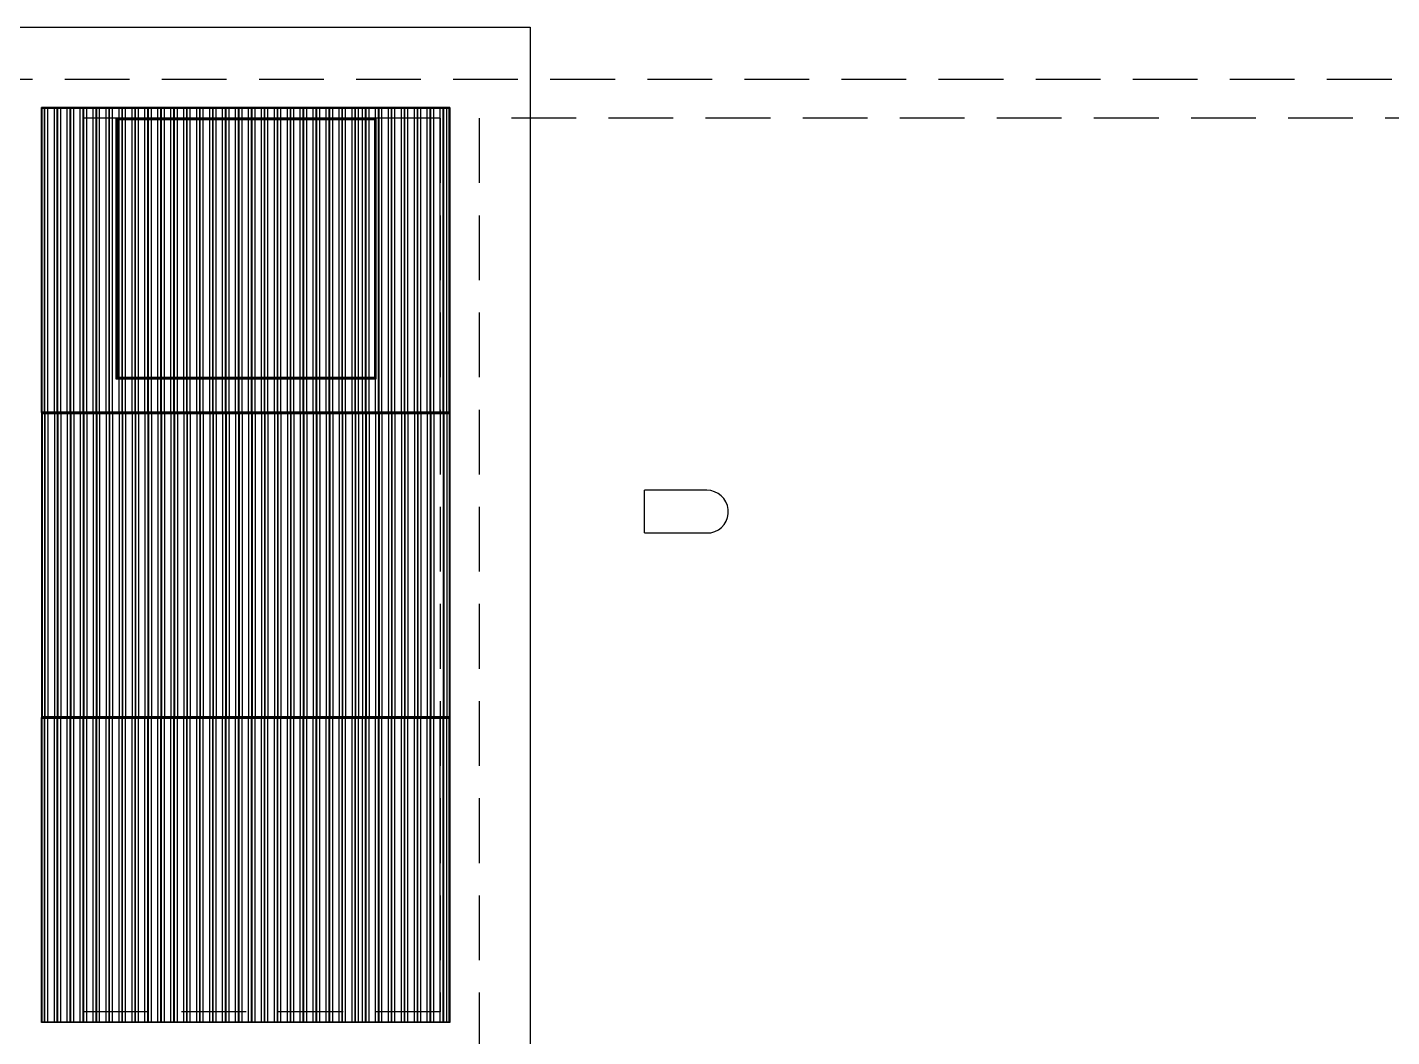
# Model space of a CAD drawing. Header units: millimetres. Extents: x 2128 to 2646, y 1972 to 2207.
# Drawn here: x 2370.57 to 2375.84, y 1994.22 to 1998.12 of the extents above; entities that cross this region are included whole.
import ezdxf

# ---------------------------------------------------------------- set-up
doc = ezdxf.new("R2010")
doc.units = ezdxf.units.MM
doc.linetypes.add('HIDDEN', pattern=[0.375, 0.25, -0.125])
for name, color, linetype in [('AR-ESTC', 3, 'Continuous'), ('AR-PROJ', 1, 'HIDDEN'), ('DT-ESQ-CHAPA DOBRADA-V', 1, 'Continuous'), ('DT-ESQ-PERFIL T-V', 1, 'Continuous'), ('insercao', 4, 'Continuous'), ('PONTOS', 2, 'Continuous')]:
    doc.layers.add(name, color=color, linetype=linetype)

# ---------------------------------------------------------------- blocks, each defined once
blk = doc.blocks.new('grelha com escotilha')
at = {"layer": 'AR-ESTC'}
for p, q in [((0, 3.532), (-1.5775, 3.532)), ((0, 3.532), (0, 0)), ((0, 0), (-1.5775, 0))]:
    blk.add_line(p, q, dxfattribs=at)
at = {"layer": 'DT-ESQ-CHAPA DOBRADA-V'}
for p, q in [((-1.5775, 2.3547), (-1.5775, 3.532)), ((0, 3.532), (-1.5775, 3.532)), ((0, 2.3547), (0, 3.532)), ((-1.5745, 2.3577), (-1.5745, 3.529)), ((-0.003, 3.529), (-1.5745, 3.529)), ((-0.2845, 3.491), (-1.2905, 3.491)), ((-1.2905, 3.491), (-1.2905, 2.485)), ((-0.2875, 3.488), (-1.2875, 3.488)), ((-1.2875, 3.488), (-1.2875, 2.488)), ((-0.2905, 3.485), (-1.2845, 3.485)), ((-1.2845, 3.485), (-1.2845, 2.491)), ((-0.2905, 2.491), (-0.2905, 3.485)), ((-0.2875, 2.488), (-0.2875, 3.488)), ((-0.2845, 2.485), (-0.2845, 3.491)), ((-0.003, 2.3577), (-0.003, 3.529)), ((-1.2905, 2.485), (-0.2845, 2.485)), ((-1.2875, 2.488), (-0.2875, 2.488)), ((-1.2845, 2.491), (-0.2905, 2.491)), ((0, 2.3547), (-1.5775, 2.3547)), ((-1.5775, 2.3547), (-1.5775, 1.1773)), ((0, 2.3547), (-1.5775, 2.3547)), ((-1.5745, 2.3577), (-0.003, 2.3577)), ((-1.5745, 2.3517), (-1.5745, 1.1803)), ((-1.5745, 2.3517), (-0.003, 2.3517)), ((-0.003, 2.3517), (-0.003, 1.1803)), ((0, 2.3547), (0, 1.1773)), ((-1.5775, 0), (-1.5775, 1.1773)), ((0, 1.1773), (-1.5775, 1.1773)), ((0, 1.1773), (-1.5775, 1.1773)), ((-0.003, 1.1803), (-1.5745, 1.1803)), ((-1.5745, 0.003), (-1.5745, 1.1743)), ((-0.003, 1.1743), (-1.5745, 1.1743)), ((-0.003, 0.003), (-0.003, 1.1743)), ((0, 0), (0, 1.1773)), ((0, 0), (-1.5775, 0)), ((-1.5745, 0.003), (-0.003, 0.003))]:
    blk.add_line(p, q, dxfattribs=at)
at = {"layer": 'DT-ESQ-PERFIL T-V'}
for p, q in [((-1.5665, 2.3577), (-1.5665, 3.529)), ((-1.5645, 2.3577), (-1.5645, 3.529)), ((-1.553, 2.3577), (-1.553, 3.529)), ((-1.528, 2.3577), (-1.528, 3.529)), ((-1.5165, 2.3577), (-1.5165, 3.529)), ((-1.5145, 2.3577), (-1.5145, 3.529)), ((-1.503, 2.3577), (-1.503, 3.529)), ((-1.478, 2.3577), (-1.478, 3.529)), ((-1.4665, 2.3577), (-1.4665, 3.529)), ((-1.4645, 2.3577), (-1.4645, 3.529)), ((-1.453, 2.3577), (-1.453, 3.529)), ((-1.428, 2.3577), (-1.428, 3.529)), ((-1.4165, 2.3577), (-1.4165, 3.529)), ((-1.4145, 2.3577), (-1.4145, 3.529)), ((-1.403, 2.3577), (-1.403, 3.529)), ((-1.378, 2.3577), (-1.378, 3.529)), ((-1.3665, 2.3577), (-1.3665, 3.529)), ((-1.3645, 2.3577), (-1.3645, 3.529)), ((-1.353, 2.3577), (-1.353, 3.529)), ((-1.328, 2.3577), (-1.328, 3.529)), ((-1.3165, 2.3577), (-1.3165, 3.529)), ((-1.3145, 2.3577), (-1.3145, 3.529)), ((-1.303, 2.3577), (-1.303, 3.529)), ((-1.278, 3.491), (-1.278, 3.529)), ((-1.278, 2.491), (-1.278, 3.485)), ((-1.2665, 3.491), (-1.2665, 3.529)), ((-1.2665, 2.491), (-1.2665, 3.485)), ((-1.2645, 3.491), (-1.2645, 3.529)), ((-1.2645, 2.491), (-1.2645, 3.485)), ((-1.253, 3.491), (-1.253, 3.529)), ((-1.253, 2.491), (-1.253, 3.485)), ((-1.228, 3.491), (-1.228, 3.529)), ((-1.228, 2.491), (-1.228, 3.485)), ((-1.2165, 3.491), (-1.2165, 3.529)), ((-1.2165, 2.491), (-1.2165, 3.485)), ((-1.2145, 3.491), (-1.2145, 3.529)), ((-1.2145, 2.491), (-1.2145, 3.485)), ((-1.203, 3.491), (-1.203, 3.529)), ((-1.203, 2.491), (-1.203, 3.485)), ((-1.178, 3.491), (-1.178, 3.529)), ((-1.178, 2.491), (-1.178, 3.485)), ((-1.1665, 3.491), (-1.1665, 3.529)), ((-1.1665, 2.491), (-1.1665, 3.485)), ((-1.1645, 3.491), (-1.1645, 3.529)), ((-1.1645, 2.491), (-1.1645, 3.485)), ((-1.153, 3.491), (-1.153, 3.529)), ((-1.153, 2.491), (-1.153, 3.485)), ((-1.128, 3.491), (-1.128, 3.529)), ((-1.128, 2.491), (-1.128, 3.485)), ((-1.1165, 3.491), (-1.1165, 3.529)), ((-1.1165, 2.491), (-1.1165, 3.485)), ((-1.1145, 3.491), (-1.1145, 3.529)), ((-1.1145, 2.491), (-1.1145, 3.485)), ((-1.103, 3.491), (-1.103, 3.529)), ((-1.103, 2.491), (-1.103, 3.485)), ((-1.078, 3.491), (-1.078, 3.529)), ((-1.078, 2.491), (-1.078, 3.485)), ((-1.0665, 3.491), (-1.0665, 3.529)), ((-1.0665, 2.491), (-1.0665, 3.485)), ((-1.0645, 3.491), (-1.0645, 3.529)), ((-1.0645, 2.491), (-1.0645, 3.485)), ((-1.053, 3.491), (-1.053, 3.529)), ((-1.053, 2.491), (-1.053, 3.485)), ((-1.028, 3.491), (-1.028, 3.529)), ((-1.028, 2.491), (-1.028, 3.485)), ((-1.0165, 3.491), (-1.0165, 3.529)), ((-1.0165, 2.491), (-1.0165, 3.485)), ((-1.0145, 3.491), (-1.0145, 3.529)), ((-1.0145, 2.491), (-1.0145, 3.485)), ((-1.003, 3.491), (-1.003, 3.529)), ((-1.003, 2.491), (-1.003, 3.485)), ((-0.978, 3.491), (-0.978, 3.529)), ((-0.978, 2.491), (-0.978, 3.485)), ((-0.9665, 3.491), (-0.9665, 3.529)), ((-0.9665, 2.491), (-0.9665, 3.485)), ((-0.9645, 3.491), (-0.9645, 3.529)), ((-0.9645, 2.491), (-0.9645, 3.485)), ((-0.953, 3.491), (-0.953, 3.529)), ((-0.953, 2.491), (-0.953, 3.485)), ((-0.928, 3.491), (-0.928, 3.529)), ((-0.928, 2.491), (-0.928, 3.485)), ((-0.9165, 3.491), (-0.9165, 3.529)), ((-0.9165, 2.491), (-0.9165, 3.485)), ((-0.9145, 3.491), (-0.9145, 3.529)), ((-0.9145, 2.491), (-0.9145, 3.485)), ((-0.903, 3.491), (-0.903, 3.529)), ((-0.903, 2.491), (-0.903, 3.485)), ((-0.878, 3.491), (-0.878, 3.529)), ((-0.878, 2.491), (-0.878, 3.485)), ((-0.8665, 3.491), (-0.8665, 3.529)), ((-0.8665, 2.491), (-0.8665, 3.485)), ((-0.8645, 3.491), (-0.8645, 3.529)), ((-0.8645, 2.491), (-0.8645, 3.485)), ((-0.853, 3.491), (-0.853, 3.529)), ((-0.853, 2.491), (-0.853, 3.485)), ((-0.828, 3.491), (-0.828, 3.529)), ((-0.828, 2.491), (-0.828, 3.485)), ((-0.8165, 3.491), (-0.8165, 3.529)), ((-0.8165, 2.491), (-0.8165, 3.485)), ((-0.8145, 3.491), (-0.8145, 3.529)), ((-0.8145, 2.491), (-0.8145, 3.485)), ((-0.803, 3.491), (-0.803, 3.529)), ((-0.803, 2.491), (-0.803, 3.485)), ((-0.778, 3.491), (-0.778, 3.529)), ((-0.778, 2.491), (-0.778, 3.485)), ((-0.7665, 3.491), (-0.7665, 3.529)), ((-0.7665, 2.491), (-0.7665, 3.485)), ((-0.7645, 3.491), (-0.7645, 3.529)), ((-0.7645, 2.491), (-0.7645, 3.485)), ((-0.753, 3.491), (-0.753, 3.529)), ((-0.753, 2.491), (-0.753, 3.485)), ((-0.728, 3.491), (-0.728, 3.529)), ((-0.728, 2.491), (-0.728, 3.485)), ((-0.7165, 3.491), (-0.7165, 3.529)), ((-0.7165, 2.491), (-0.7165, 3.485)), ((-0.7145, 3.491), (-0.7145, 3.529)), ((-0.7145, 2.491), (-0.7145, 3.485)), ((-0.703, 3.491), (-0.703, 3.529)), ((-0.703, 2.491), (-0.703, 3.485)), ((-0.678, 3.491), (-0.678, 3.529)), ((-0.678, 2.491), (-0.678, 3.485)), ((-0.6665, 3.491), (-0.6665, 3.529)), ((-0.6665, 2.491), (-0.6665, 3.485)), ((-0.6645, 3.491), (-0.6645, 3.529)), ((-0.6645, 2.491), (-0.6645, 3.485)), ((-0.653, 3.491), (-0.653, 3.529)), ((-0.653, 2.491), (-0.653, 3.485)), ((-0.628, 3.491), (-0.628, 3.529)), ((-0.628, 2.491), (-0.628, 3.485)), ((-0.6165, 3.491), (-0.6165, 3.529)), ((-0.6165, 2.491), (-0.6165, 3.485)), ((-0.6145, 3.491), (-0.6145, 3.529)), ((-0.6145, 2.491), (-0.6145, 3.485)), ((-0.603, 3.491), (-0.603, 3.529)), ((-0.603, 2.491), (-0.603, 3.485)), ((-0.578, 3.491), (-0.578, 3.529)), ((-0.578, 2.491), (-0.578, 3.485)), ((-0.5665, 3.491), (-0.5665, 3.529)), ((-0.5665, 2.491), (-0.5665, 3.485)), ((-0.5645, 3.491), (-0.5645, 3.529)), ((-0.5645, 2.491), (-0.5645, 3.485)), ((-0.553, 3.491), (-0.553, 3.529)), ((-0.553, 2.491), (-0.553, 3.485)), ((-0.528, 3.491), (-0.528, 3.529)), ((-0.528, 2.491), (-0.528, 3.485)), ((-0.5165, 3.491), (-0.5165, 3.529)), ((-0.5165, 2.491), (-0.5165, 3.485)), ((-0.5145, 3.491), (-0.5145, 3.529)), ((-0.5145, 2.491), (-0.5145, 3.485)), ((-0.503, 3.491), (-0.503, 3.529)), ((-0.503, 2.491), (-0.503, 3.485)), ((-0.478, 3.491), (-0.478, 3.529)), ((-0.478, 2.491), (-0.478, 3.485)), ((-0.4665, 3.491), (-0.4665, 3.529)), ((-0.4665, 2.491), (-0.4665, 3.485)), ((-0.4645, 3.491), (-0.4645, 3.529)), ((-0.4645, 2.491), (-0.4645, 3.485)), ((-0.453, 3.491), (-0.453, 3.529)), ((-0.453, 2.491), (-0.453, 3.485)), ((-0.428, 3.491), (-0.428, 3.529)), ((-0.428, 2.491), (-0.428, 3.485)), ((-0.4165, 3.491), (-0.4165, 3.529)), ((-0.4165, 2.491), (-0.4165, 3.485)), ((-0.4145, 3.491), (-0.4145, 3.529)), ((-0.4145, 2.491), (-0.4145, 3.485)), ((-0.403, 3.491), (-0.403, 3.529)), ((-0.403, 2.491), (-0.403, 3.485)), ((-0.378, 3.491), (-0.378, 3.529)), ((-0.378, 2.491), (-0.378, 3.485)), ((-0.3665, 3.491), (-0.3665, 3.529)), ((-0.3665, 2.491), (-0.3665, 3.485)), ((-0.3645, 3.491), (-0.3645, 3.529)), ((-0.3645, 2.491), (-0.3645, 3.485)), ((-0.353, 3.491), (-0.353, 3.529)), ((-0.353, 2.491), (-0.353, 3.485)), ((-0.3375, 3.491), (-0.3375, 3.529)), ((-0.3375, 2.491), (-0.3375, 3.485)), ((-0.326, 3.491), (-0.326, 3.529)), ((-0.326, 2.491), (-0.326, 3.485)), ((-0.324, 3.491), (-0.324, 3.529)), ((-0.324, 2.491), (-0.324, 3.485)), ((-0.3125, 3.491), (-0.3125, 3.529)), ((-0.3125, 2.491), (-0.3125, 3.485)), ((-0.2875, 3.491), (-0.2875, 3.529)), ((-0.2875, 2.488), (-0.2875, 3.488)), ((-0.276, 2.3577), (-0.276, 3.529)), ((-0.274, 2.3577), (-0.274, 3.529)), ((-0.2625, 2.3577), (-0.2625, 3.529)), ((-0.2375, 2.3577), (-0.2375, 3.529)), ((-0.226, 2.3577), (-0.226, 3.529)), ((-0.224, 2.3577), (-0.224, 3.529)), ((-0.2125, 2.3577), (-0.2125, 3.529)), ((-0.1875, 2.3577), (-0.1875, 3.529)), ((-0.176, 2.3577), (-0.176, 3.529)), ((-0.174, 2.3577), (-0.174, 3.529)), ((-0.1625, 2.3577), (-0.1625, 3.529)), ((-0.1375, 2.3577), (-0.1375, 3.529)), ((-0.126, 2.3577), (-0.126, 3.529)), ((-0.124, 2.3577), (-0.124, 3.529)), ((-0.1125, 2.3577), (-0.1125, 3.529)), ((-0.0875, 2.3577), (-0.0875, 3.529)), ((-0.076, 2.3577), (-0.076, 3.529)), ((-0.074, 2.3577), (-0.074, 3.529)), ((-0.0625, 2.3577), (-0.0625, 3.529)), ((-0.0375, 2.3577), (-0.0375, 3.529)), ((-0.026, 2.3577), (-0.026, 3.529)), ((-0.024, 2.3577), (-0.024, 3.529)), ((-0.0125, 2.3577), (-0.0125, 3.529)), ((-1.278, 2.3577), (-1.278, 2.485)), ((-1.2665, 2.3577), (-1.2665, 2.485)), ((-1.2645, 2.3577), (-1.2645, 2.485)), ((-1.253, 2.3577), (-1.253, 2.485)), ((-1.228, 2.3577), (-1.228, 2.485)), ((-1.2165, 2.3577), (-1.2165, 2.485)), ((-1.2145, 2.3577), (-1.2145, 2.485)), ((-1.203, 2.3577), (-1.203, 2.485)), ((-1.178, 2.3577), (-1.178, 2.485)), ((-1.1665, 2.3577), (-1.1665, 2.485)), ((-1.1645, 2.3577), (-1.1645, 2.485)), ((-1.153, 2.3577), (-1.153, 2.485)), ((-1.128, 2.3577), (-1.128, 2.485)), ((-1.1165, 2.3577), (-1.1165, 2.485)), ((-1.1145, 2.3577), (-1.1145, 2.485)), ((-1.103, 2.3577), (-1.103, 2.485)), ((-1.078, 2.3577), (-1.078, 2.485)), ((-1.0665, 2.3577), (-1.0665, 2.485)), ((-1.0645, 2.3577), (-1.0645, 2.485)), ((-1.053, 2.3577), (-1.053, 2.485)), ((-1.028, 2.3577), (-1.028, 2.485)), ((-1.0165, 2.3577), (-1.0165, 2.485)), ((-1.0145, 2.3577), (-1.0145, 2.485)), ((-1.003, 2.3577), (-1.003, 2.485)), ((-0.978, 2.3577), (-0.978, 2.485)), ((-0.9665, 2.3577), (-0.9665, 2.485)), ((-0.9645, 2.3577), (-0.9645, 2.485)), ((-0.953, 2.3577), (-0.953, 2.485)), ((-0.928, 2.3577), (-0.928, 2.485)), ((-0.9165, 2.3577), (-0.9165, 2.485)), ((-0.9145, 2.3577), (-0.9145, 2.485)), ((-0.903, 2.3577), (-0.903, 2.485)), ((-0.878, 2.3577), (-0.878, 2.485)), ((-0.8665, 2.3577), (-0.8665, 2.485)), ((-0.8645, 2.3577), (-0.8645, 2.485)), ((-0.853, 2.3577), (-0.853, 2.485)), ((-0.828, 2.3577), (-0.828, 2.485)), ((-0.8165, 2.3577), (-0.8165, 2.485)), ((-0.8145, 2.3577), (-0.8145, 2.485)), ((-0.803, 2.3577), (-0.803, 2.485)), ((-0.778, 2.3577), (-0.778, 2.485)), ((-0.7665, 2.3577), (-0.7665, 2.485)), ((-0.7645, 2.3577), (-0.7645, 2.485)), ((-0.753, 2.3577), (-0.753, 2.485)), ((-0.728, 2.3577), (-0.728, 2.485)), ((-0.7165, 2.3577), (-0.7165, 2.485)), ((-0.7145, 2.3577), (-0.7145, 2.485)), ((-0.703, 2.3577), (-0.703, 2.485)), ((-0.678, 2.3577), (-0.678, 2.485)), ((-0.6665, 2.3577), (-0.6665, 2.485)), ((-0.6645, 2.3577), (-0.6645, 2.485)), ((-0.653, 2.3577), (-0.653, 2.485)), ((-0.628, 2.3577), (-0.628, 2.485)), ((-0.6165, 2.3577), (-0.6165, 2.485)), ((-0.6145, 2.3577), (-0.6145, 2.485)), ((-0.603, 2.3577), (-0.603, 2.485)), ((-0.578, 2.3577), (-0.578, 2.485)), ((-0.5665, 2.3577), (-0.5665, 2.485)), ((-0.5645, 2.3577), (-0.5645, 2.485)), ((-0.553, 2.3577), (-0.553, 2.485)), ((-0.528, 2.3577), (-0.528, 2.485)), ((-0.5165, 2.3577), (-0.5165, 2.485)), ((-0.5145, 2.3577), (-0.5145, 2.485)), ((-0.503, 2.3577), (-0.503, 2.485)), ((-0.478, 2.3577), (-0.478, 2.485)), ((-0.4665, 2.3577), (-0.4665, 2.485)), ((-0.4645, 2.3577), (-0.4645, 2.485)), ((-0.453, 2.3577), (-0.453, 2.485)), ((-0.428, 2.3577), (-0.428, 2.485)), ((-0.4165, 2.3577), (-0.4165, 2.485)), ((-0.4145, 2.3577), (-0.4145, 2.485)), ((-0.403, 2.3577), (-0.403, 2.485)), ((-0.378, 2.3577), (-0.378, 2.485)), ((-0.3665, 2.3577), (-0.3665, 2.485)), ((-0.3645, 2.3577), (-0.3645, 2.485)), ((-0.353, 2.3577), (-0.353, 2.485)), ((-0.3375, 2.3577), (-0.3375, 2.485)), ((-0.326, 2.3577), (-0.326, 2.485)), ((-0.324, 2.3577), (-0.324, 2.485)), ((-0.3125, 2.3577), (-0.3125, 2.485)), ((-0.2875, 2.3577), (-0.2875, 2.485)), ((-1.5665, 2.3517), (-1.5665, 1.1803)), ((-1.5645, 2.3517), (-1.5645, 1.1803)), ((-1.553, 2.3517), (-1.553, 1.1803)), ((-1.528, 2.3517), (-1.528, 1.1803)), ((-1.5165, 2.3517), (-1.5165, 1.1803)), ((-1.5145, 2.3517), (-1.5145, 1.1803)), ((-1.503, 2.3517), (-1.503, 1.1803)), ((-1.478, 2.3517), (-1.478, 1.1803)), ((-1.4665, 2.3517), (-1.4665, 1.1803)), ((-1.4645, 2.3517), (-1.4645, 1.1803)), ((-1.453, 2.3517), (-1.453, 1.1803)), ((-1.428, 2.3517), (-1.428, 1.1803)), ((-1.4165, 2.3517), (-1.4165, 1.1803)), ((-1.4145, 2.3517), (-1.4145, 1.1803)), ((-1.403, 2.3517), (-1.403, 1.1803)), ((-1.378, 2.3517), (-1.378, 1.1803)), ((-1.3665, 2.3517), (-1.3665, 1.1803)), ((-1.3645, 2.3517), (-1.3645, 1.1803)), ((-1.353, 2.3517), (-1.353, 1.1803)), ((-1.328, 2.3517), (-1.328, 1.1803)), ((-1.3165, 2.3517), (-1.3165, 1.1803)), ((-1.3145, 2.3517), (-1.3145, 1.1803)), ((-1.303, 2.3517), (-1.303, 1.1803)), ((-1.278, 2.3517), (-1.278, 1.1803)), ((-1.2665, 2.3517), (-1.2665, 1.1803)), ((-1.2645, 2.3517), (-1.2645, 1.1803)), ((-1.253, 2.3517), (-1.253, 1.1803)), ((-1.228, 2.3517), (-1.228, 1.1803)), ((-1.2165, 2.3517), (-1.2165, 1.1803)), ((-1.2145, 2.3517), (-1.2145, 1.1803)), ((-1.203, 2.3517), (-1.203, 1.1803)), ((-1.178, 2.3517), (-1.178, 1.1803)), ((-1.1665, 2.3517), (-1.1665, 1.1803)), ((-1.1645, 2.3517), (-1.1645, 1.1803)), ((-1.153, 2.3517), (-1.153, 1.1803)), ((-1.128, 2.3517), (-1.128, 1.1803)), ((-1.1165, 2.3517), (-1.1165, 1.1803)), ((-1.1145, 2.3517), (-1.1145, 1.1803)), ((-1.103, 2.3517), (-1.103, 1.1803)), ((-1.078, 2.3517), (-1.078, 1.1803)), ((-1.0665, 2.3517), (-1.0665, 1.1803)), ((-1.0645, 2.3517), (-1.0645, 1.1803)), ((-1.053, 2.3517), (-1.053, 1.1803)), ((-1.028, 2.3517), (-1.028, 1.1803)), ((-1.0165, 2.3517), (-1.0165, 1.1803)), ((-1.0145, 2.3517), (-1.0145, 1.1803)), ((-1.003, 2.3517), (-1.003, 1.1803)), ((-0.978, 2.3517), (-0.978, 1.1803)), ((-0.9665, 2.3517), (-0.9665, 1.1803)), ((-0.9645, 2.3517), (-0.9645, 1.1803)), ((-0.953, 2.3517), (-0.953, 1.1803)), ((-0.928, 2.3517), (-0.928, 1.1803)), ((-0.9165, 2.3517), (-0.9165, 1.1803)), ((-0.9145, 2.3517), (-0.9145, 1.1803)), ((-0.903, 2.3517), (-0.903, 1.1803)), ((-0.878, 2.3517), (-0.878, 1.1803)), ((-0.8665, 2.3517), (-0.8665, 1.1803)), ((-0.8645, 2.3517), (-0.8645, 1.1803)), ((-0.853, 2.3517), (-0.853, 1.1803)), ((-0.828, 2.3517), (-0.828, 1.1803)), ((-0.8165, 2.3517), (-0.8165, 1.1803)), ((-0.8145, 2.3517), (-0.8145, 1.1803)), ((-0.803, 2.3517), (-0.803, 1.1803)), ((-0.778, 2.3517), (-0.778, 1.1803)), ((-0.7665, 2.3517), (-0.7665, 1.1803)), ((-0.7645, 2.3517), (-0.7645, 1.1803)), ((-0.753, 2.3517), (-0.753, 1.1803)), ((-0.728, 2.3517), (-0.728, 1.1803)), ((-0.7165, 2.3517), (-0.7165, 1.1803)), ((-0.7145, 2.3517), (-0.7145, 1.1803)), ((-0.703, 2.3517), (-0.703, 1.1803)), ((-0.678, 2.3517), (-0.678, 1.1803)), ((-0.6665, 2.3517), (-0.6665, 1.1803)), ((-0.6645, 2.3517), (-0.6645, 1.1803)), ((-0.653, 2.3517), (-0.653, 1.1803)), ((-0.628, 2.3517), (-0.628, 1.1803)), ((-0.6165, 2.3517), (-0.6165, 1.1803)), ((-0.6145, 2.3517), (-0.6145, 1.1803)), ((-0.603, 2.3517), (-0.603, 1.1803)), ((-0.578, 2.3517), (-0.578, 1.1803)), ((-0.5665, 2.3517), (-0.5665, 1.1803)), ((-0.5645, 2.3517), (-0.5645, 1.1803)), ((-0.553, 2.3517), (-0.553, 1.1803)), ((-0.528, 2.3517), (-0.528, 1.1803)), ((-0.5165, 2.3517), (-0.5165, 1.1803)), ((-0.5145, 2.3517), (-0.5145, 1.1803)), ((-0.503, 2.3517), (-0.503, 1.1803)), ((-0.478, 2.3517), (-0.478, 1.1803)), ((-0.4665, 2.3517), (-0.4665, 1.1803)), ((-0.4645, 2.3517), (-0.4645, 1.1803)), ((-0.453, 2.3517), (-0.453, 1.1803)), ((-0.428, 2.3517), (-0.428, 1.1803)), ((-0.4165, 2.3517), (-0.4165, 1.1803)), ((-0.4145, 2.3517), (-0.4145, 1.1803)), ((-0.403, 2.3517), (-0.403, 1.1803)), ((-0.378, 2.3517), (-0.378, 1.1803)), ((-0.3665, 2.3517), (-0.3665, 1.1803)), ((-0.3645, 2.3517), (-0.3645, 1.1803)), ((-0.353, 2.3517), (-0.353, 1.1803)), ((-0.3375, 2.3517), (-0.3375, 1.1803)), ((-0.326, 2.3517), (-0.326, 1.1803)), ((-0.324, 2.3517), (-0.324, 1.1803)), ((-0.3125, 2.3517), (-0.3125, 1.1803)), ((-0.2875, 2.3517), (-0.2875, 1.1803)), ((-0.276, 2.3517), (-0.276, 1.1803)), ((-0.274, 2.3517), (-0.274, 1.1803)), ((-0.2625, 2.3517), (-0.2625, 1.1803)), ((-0.2375, 2.3517), (-0.2375, 1.1803)), ((-0.226, 2.3517), (-0.226, 1.1803)), ((-0.224, 2.3517), (-0.224, 1.1803)), ((-0.2125, 2.3517), (-0.2125, 1.1803)), ((-0.1875, 2.3517), (-0.1875, 1.1803)), ((-0.176, 2.3517), (-0.176, 1.1803)), ((-0.174, 2.3517), (-0.174, 1.1803)), ((-0.1625, 2.3517), (-0.1625, 1.1803)), ((-0.1375, 2.3517), (-0.1375, 1.1803)), ((-0.126, 2.3517), (-0.126, 1.1803)), ((-0.124, 2.3517), (-0.124, 1.1803)), ((-0.1125, 2.3517), (-0.1125, 1.1803)), ((-0.0875, 2.3517), (-0.0875, 1.1803)), ((-0.076, 2.3517), (-0.076, 1.1803)), ((-0.074, 2.3517), (-0.074, 1.1803)), ((-0.0625, 2.3517), (-0.0625, 1.1803)), ((-0.026, 2.3517), (-0.026, 1.1803)), ((-0.024, 2.3517), (-0.024, 1.1803)), ((-0.0125, 2.3517), (-0.0125, 1.1803)), ((-1.5665, 0.003), (-1.5665, 1.1743)), ((-1.5645, 0.003), (-1.5645, 1.1743)), ((-1.553, 0.003), (-1.553, 1.1743)), ((-1.528, 0.003), (-1.528, 1.1743)), ((-1.5165, 0.003), (-1.5165, 1.1743)), ((-1.5145, 0.003), (-1.5145, 1.1743)), ((-1.503, 0.003), (-1.503, 1.1743)), ((-1.478, 0.003), (-1.478, 1.1743)), ((-1.4665, 0.003), (-1.4665, 1.1743)), ((-1.4645, 0.003), (-1.4645, 1.1743)), ((-1.453, 0.003), (-1.453, 1.1743)), ((-1.428, 0.003), (-1.428, 1.1743)), ((-1.4165, 0.003), (-1.4165, 1.1743)), ((-1.4145, 0.003), (-1.4145, 1.1743)), ((-1.403, 0.003), (-1.403, 1.1743)), ((-1.378, 0.003), (-1.378, 1.1743)), ((-1.3665, 0.003), (-1.3665, 1.1743)), ((-1.3645, 0.003), (-1.3645, 1.1743)), ((-1.353, 0.003), (-1.353, 1.1743)), ((-1.328, 0.003), (-1.328, 1.1743)), ((-1.3165, 0.003), (-1.3165, 1.1743)), ((-1.3145, 0.003), (-1.3145, 1.1743)), ((-1.303, 0.003), (-1.303, 1.1743)), ((-1.278, 0.003), (-1.278, 1.1743)), ((-1.2665, 0.003), (-1.2665, 1.1743)), ((-1.2645, 0.003), (-1.2645, 1.1743)), ((-1.253, 0.003), (-1.253, 1.1743)), ((-1.228, 0.003), (-1.228, 1.1743)), ((-1.2165, 0.003), (-1.2165, 1.1743)), ((-1.2145, 0.003), (-1.2145, 1.1743)), ((-1.203, 0.003), (-1.203, 1.1743)), ((-1.178, 0.003), (-1.178, 1.1743)), ((-1.1665, 0.003), (-1.1665, 1.1743)), ((-1.1645, 0.003), (-1.1645, 1.1743)), ((-1.153, 0.003), (-1.153, 1.1743)), ((-1.128, 0.003), (-1.128, 1.1743)), ((-1.1165, 0.003), (-1.1165, 1.1743)), ((-1.1145, 0.003), (-1.1145, 1.1743)), ((-1.103, 0.003), (-1.103, 1.1743)), ((-1.078, 0.003), (-1.078, 1.1743)), ((-1.0665, 0.003), (-1.0665, 1.1743)), ((-1.0645, 0.003), (-1.0645, 1.1743)), ((-1.053, 0.003), (-1.053, 1.1743)), ((-1.028, 0.003), (-1.028, 1.1743)), ((-1.0165, 0.003), (-1.0165, 1.1743)), ((-1.0145, 0.003), (-1.0145, 1.1743)), ((-1.003, 0.003), (-1.003, 1.1743)), ((-0.978, 0.003), (-0.978, 1.1743)), ((-0.9665, 0.003), (-0.9665, 1.1743)), ((-0.9645, 0.003), (-0.9645, 1.1743)), ((-0.953, 0.003), (-0.953, 1.1743)), ((-0.928, 0.003), (-0.928, 1.1743)), ((-0.9165, 0.003), (-0.9165, 1.1743)), ((-0.9145, 0.003), (-0.9145, 1.1743)), ((-0.903, 0.003), (-0.903, 1.1743)), ((-0.878, 0.003), (-0.878, 1.1743)), ((-0.8665, 0.003), (-0.8665, 1.1743)), ((-0.8645, 0.003), (-0.8645, 1.1743)), ((-0.853, 0.003), (-0.853, 1.1743)), ((-0.828, 0.003), (-0.828, 1.1743)), ((-0.8165, 0.003), (-0.8165, 1.1743)), ((-0.8145, 0.003), (-0.8145, 1.1743)), ((-0.803, 0.003), (-0.803, 1.1743)), ((-0.778, 0.003), (-0.778, 1.1743)), ((-0.7665, 0.003), (-0.7665, 1.1743)), ((-0.7645, 0.003), (-0.7645, 1.1743)), ((-0.753, 0.003), (-0.753, 1.1743)), ((-0.728, 0.003), (-0.728, 1.1743)), ((-0.7165, 0.003), (-0.7165, 1.1743)), ((-0.7145, 0.003), (-0.7145, 1.1743)), ((-0.703, 0.003), (-0.703, 1.1743)), ((-0.678, 0.003), (-0.678, 1.1743)), ((-0.6665, 0.003), (-0.6665, 1.1743)), ((-0.6645, 0.003), (-0.6645, 1.1743)), ((-0.653, 0.003), (-0.653, 1.1743)), ((-0.628, 0.003), (-0.628, 1.1743)), ((-0.6165, 0.003), (-0.6165, 1.1743)), ((-0.6145, 0.003), (-0.6145, 1.1743)), ((-0.603, 0.003), (-0.603, 1.1743)), ((-0.578, 0.003), (-0.578, 1.1743)), ((-0.5665, 0.003), (-0.5665, 1.1743)), ((-0.5645, 0.003), (-0.5645, 1.1743)), ((-0.553, 0.003), (-0.553, 1.1743)), ((-0.528, 0.003), (-0.528, 1.1743)), ((-0.5165, 0.003), (-0.5165, 1.1743)), ((-0.5145, 0.003), (-0.5145, 1.1743)), ((-0.503, 0.003), (-0.503, 1.1743)), ((-0.478, 0.003), (-0.478, 1.1743)), ((-0.4665, 0.003), (-0.4665, 1.1743)), ((-0.4645, 0.003), (-0.4645, 1.1743)), ((-0.453, 0.003), (-0.453, 1.1743)), ((-0.428, 0.003), (-0.428, 1.1743)), ((-0.4165, 0.003), (-0.4165, 1.1743)), ((-0.4145, 0.003), (-0.4145, 1.1743)), ((-0.403, 0.003), (-0.403, 1.1743)), ((-0.378, 0.003), (-0.378, 1.1743)), ((-0.3665, 0.003), (-0.3665, 1.1743)), ((-0.3645, 0.003), (-0.3645, 1.1743)), ((-0.353, 0.003), (-0.353, 1.1743)), ((-0.3375, 0.003), (-0.3375, 1.1743)), ((-0.326, 0.003), (-0.326, 1.1743)), ((-0.324, 0.003), (-0.324, 1.1743)), ((-0.3125, 0.003), (-0.3125, 1.1743)), ((-0.2875, 0.003), (-0.2875, 1.1743)), ((-0.276, 0.003), (-0.276, 1.1743)), ((-0.274, 0.003), (-0.274, 1.1743)), ((-0.2625, 0.003), (-0.2625, 1.1743)), ((-0.2375, 0.003), (-0.2375, 1.1743)), ((-0.226, 0.003), (-0.226, 1.1743)), ((-0.224, 0.003), (-0.224, 1.1743)), ((-0.2125, 0.003), (-0.2125, 1.1743)), ((-0.1875, 0.003), (-0.1875, 1.1743)), ((-0.176, 0.003), (-0.176, 1.1743)), ((-0.174, 0.003), (-0.174, 1.1743)), ((-0.1625, 0.003), (-0.1625, 1.1743)), ((-0.1375, 0.003), (-0.1375, 1.1743)), ((-0.126, 0.003), (-0.126, 1.1743)), ((-0.124, 0.003), (-0.124, 1.1743)), ((-0.1125, 0.003), (-0.1125, 1.1743)), ((-0.0875, 0.003), (-0.0875, 1.1743)), ((-0.076, 0.003), (-0.076, 1.1743)), ((-0.074, 0.003), (-0.074, 1.1743)), ((-0.0625, 0.003), (-0.0625, 1.1743)), ((-0.0375, 0.003), (-0.0375, 1.1743)), ((-0.026, 0.003), (-0.026, 1.1743)), ((-0.024, 0.003), (-0.024, 1.1743)), ((-0.0125, 0.003), (-0.0125, 1.1743))]:
    blk.add_line(p, q, dxfattribs=at)
blk = doc.blocks.new('SUBESTAÇÃO-VISTA DE COBERTURA')
at = {"color": 2}
blk.add_arc((-13.4456, -1.5939), 0.083, 281.3024, 89.857, dxfattribs=at)
at = {"layer": 'AR-ESTC'}
for p, q in [((-16.325, 0.276), (-14.1275, 0.276)), ((-14.1275, 0.276), (-14.1275, -3.876))]:
    blk.add_line(p, q, dxfattribs=at)
at = {"layer": 'AR-PROJ'}
for p, q in [((0.075, 0.075), (-17.775, 0.075)), ((-14.475, -0.075), (-15.975, -0.075)), ((-14.475, -0.075), (-15.975, -0.075)), ((-14.475, -0.075), (-14.475, -3.525)), ((-14.325, -0.075), (-14.325, -4.65)), ((-0.075, -0.075), (-14.325, -0.075)), ((-14.475, -3.525), (-15.975, -3.525)), ((-14.475, -3.525), (-15.975, -3.525))]:
    blk.add_line(p, q, dxfattribs=at)
at = {"layer": 'PONTOS'}
for p, q in [((-13.4454, -1.5108), (-13.6865, -1.511)), ((-13.6865, -1.6753), (-13.6865, -1.511)), ((-13.6865, -1.6753), (-13.4293, -1.6753))]:
    blk.add_line(p, q, dxfattribs=at)
at = {"layer": 'AR-ESTC'}
blk.add_blockref('grelha com escotilha', (-14.4375, -3.566), dxfattribs=at)

msp = doc.modelspace()

# ---------------------------------------------------------------- block references
at = {"layer": 'insercao', "ltscale": 10}
msp.add_blockref('SUBESTAÇÃO-VISTA DE COBERTURA', (2386.6365, 1997.8401), dxfattribs=at)

doc.saveas('drawing.dxf')
